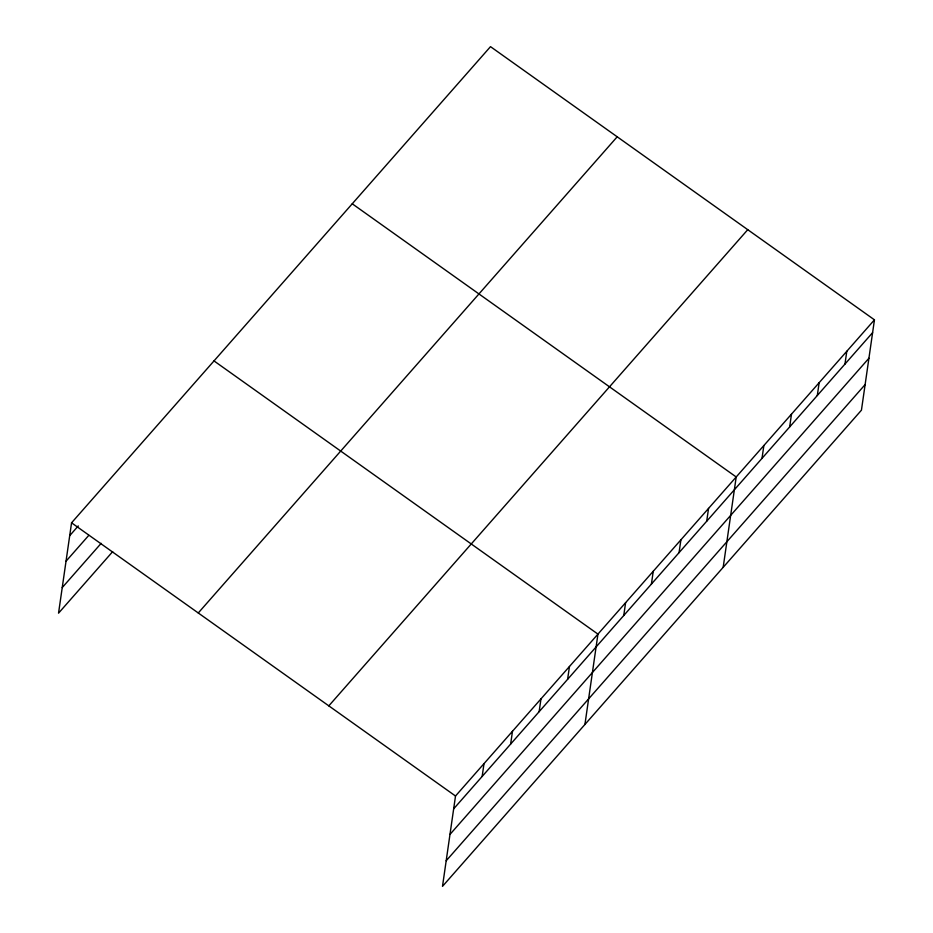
<?xml version="1.0" encoding="UTF-8"?>
<svg xmlns="http://www.w3.org/2000/svg" width="933" height="933" viewBox="0 0 933 933"><rect width="100%" height="100%" fill="white"/><g stroke="black" fill="none" stroke-linecap="round" stroke-linejoin="round"><path stroke-width="1.4" d="M874.454 319.832L455.514 796.012L442.499 886.35L861.439 410.182L874.454 319.832L490.501 46.65L71.561 522.818L58.546 613.168L112.671 551.636M482.151 776.454L484.005 763.626M510.643 744.079L512.485 731.25M539.134 711.692L540.977 698.864M567.614 679.317L569.468 666.489M584.933 724.451L597.948 634.113L214.007 360.919M623.757 615.512L625.6 602.683M651.409 584.081L653.252 571.253M679.061 552.651L680.903 539.822M706.701 521.232L708.555 508.403M723.18 567.311L736.207 476.973L352.254 203.791M762.004 458.371L763.859 445.542M789.656 426.941L791.499 414.124M817.308 395.522L819.151 382.693M844.96 364.092L846.802 351.263M69.718 535.647L78.267 525.932M66.033 561.223L88.822 535.32M62.231 587.58L101.161 543.333M198.262 612.969L617.203 136.801M328.813 705.861L747.753 229.681M453.66 808.841L872.6 332.661M449.974 834.417L868.915 358.249M446.184 860.774L865.124 384.594M71.561 522.818L455.514 796.012"/></g></svg>
